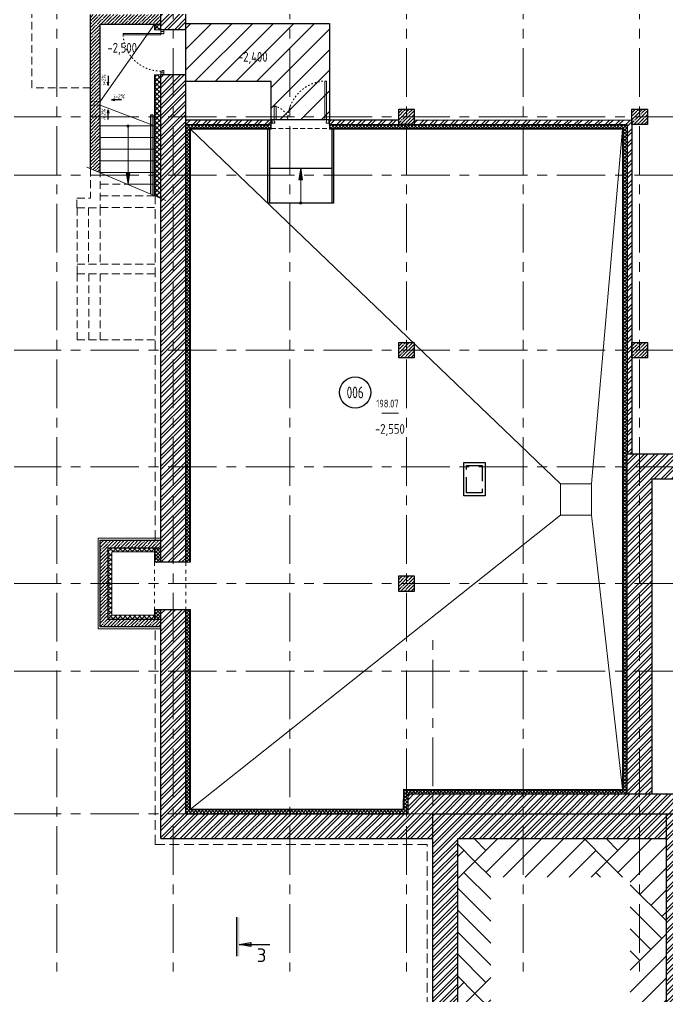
# Model space of a CAD drawing. Header units: millimetres. Extents: x -8417289 to 9420486, y 0 to 208205.
# Drawn here: x -351128 to -334456, y 77988 to 103101 of the extents above; entities that cross this region are included whole.
import ezdxf
from ezdxf import colors
from ezdxf.entities.mleader import LeaderData, LeaderLine
from ezdxf.enums import TextEntityAlignment as Align
from ezdxf.math import Vec2, Vec3

# ---------------------------------------------------------------- set-up
doc = ezdxf.new("R2010")
doc.units = ezdxf.units.MM
doc.header["$MEASUREMENT"] = 0
for name, pattern in [('ACAD_ISO03W100', [30, 12, -18]), ('ADSK_Штриховая_ш2 п1', [3, 2, -1]), ('CENTER', [2, 1.25, -0.25, 0.25, -0.25]), ('HIDDEN', [6, 4, -2]), ('TRATTEGGIATA', [0.75, 0.5, -0.25]), ('Штрих', [6.35, 3.175, -3.175])]:
    doc.linetypes.add(name, pattern=pattern)
doc.layers.get('0').update_dxf_attribs({"color": 250, "lineweight": 9})
for name, color, linetype, lineweight in [('1 этаж тонкие линии!', 250, 'Continuous', 0), ('АР_Двери', 175, 'Continuous', 18), ('АР_Колонны', 250, 'Continuous', 30), ('АР_Колонны Штрих', 250, 'Continuous', 5), ('АР_Лестницы', 250, 'Continuous', 15), ('АР_Лестницы ограждение', 94, 'Continuous', 25), ('АР_Маркер экспликации', 239, 'Continuous', 13), ('АР_МосжилНии_Стены', 127, 'Continuous', 30), ('АР_Навесной фасад', 147, 'Continuous', 5), ('АР_Номер помещения', 1, 'Continuous', 25), ('АР_Оси', 195, 'Continuous', 9), ('АР_Отметки', 250, 'Continuous', 15), ('АР_Перегородки кирпич', 244, 'Continuous', 30), ('АР_Перегородки_кирпич_Штрих', 244, 'Continuous', 5), ('АР_Помещения_площадь', 19, 'Continuous', 9), ('АР_Размеры', 175, 'Continuous', 9), ('АР_Разрезы', 175, 'Continuous', 9), ('АР_Сущ Несущая стена', 216, 'Continuous', 30), ('АР_тонкая линия', 250, 'Continuous', 0), ('АР_Утеплитель', 250, 'Continuous', 9), ('АР_Штриховка кирпич', 250, 'Continuous', 9), ('АР_Штриховка монолит', 250, 'Continuous', 9), ('Подвал', 250, 'Continuous', 30)]:
    doc.layers.add(name, color=color, linetype=linetype, lineweight=lineweight)
doc.layers.add('25. ЗАЛИВКА ЗОН', color=7, linetype='Continuous', lineweight=0, transparency=0.2)
for name, color, linetype in [('М_проемы ОВ нч', 210, 'Continuous'), ('М_шахты ОВ-АР', 10, 'Continuous'), ('Тонкая', 7, 'Continuous'), ('ТХ_ВК_трапы', 5, 'Continuous')]:
    doc.layers.add(name, color=color, linetype=linetype)
doc.styles.add('ISOCPEUR', font='isocpeur.TTF', dxfattribs={"width": 0.7})
doc.styles.add('METRO-STYLE', font='isocpeur.TTF', dxfattribs={"width": 0.9, "oblique": 15})
doc.styles.get("Standard").update_dxf_attribs({"font": 'isocpeur.TTF', "width": 0.7})
doc.styles.add('Архитект', font='isocpeur.TTF', dxfattribs={"width": 0.8, "oblique": 8})

# ---------------------------------------------------------------- blocks, each defined once
blk = doc.blocks.new('*U243')
for points in [[(-55, -80), (-55, 0), (-115, 0), (-115, -40), (-100, -40), (-100, -80), (-55, -80)], [(0, 0), (0, -80), (-55, -80), (-55, 0), (0, 0)], [(-1170, 0), (-1170, -80), (-1115, -80), (-1115, 0), (-1170, 0)], [(-1115, -80), (-1115, 0), (-1055, 0), (-1055, -40), (-1070, -40), (-1070, -80), (-1115, -80)]]:
    blk.add_lwpolyline(points)
blk.add_lwpolyline([(-100, -80), (-100, -1050), (-140, -1050), (-140, -80)], close=True)
at = {"linetype": 'ACAD_ISO03W100', "ltscale": 3}
blk.add_arc((-100, -80), 970, 180, 270, dxfattribs=at)
blk = doc.blocks.new('*U250')
h = blk.add_hatch(color=256)
h.dxf.hatch_style = 1
edge = h.paths.add_edge_path()
edge.add_arc((0, 0), 27.6, 359.64, 719.64)
h = blk.add_hatch(color=256)
h.dxf.hatch_style = 1
h.paths.add_polyline_path([(1199, -44), (1199, 44), (1499, 0)])
blk.add_line((1499, 0), (0, 0))
blk.add_lwpolyline([(1199, 44), (1199, -44), (1499, 0), (1199, 44)])
blk.add_circle((0, 0), 27.6)
blk = doc.blocks.new('*U261')
at = {"layer": 'АР_Номер помещения', "color": 7}
blk.add_circle((-21217, 600), 400, dxfattribs=at)
at = {"layer": 'АР_Помещения_площадь', "color": 7}
blk.add_line((-20106, 67), (-20529, 67), dxfattribs=at)
at = {"color": 7, "style": 'ISOCPEUR', "width": 0.7, "flags": 1}
blk.add_attdef('КАТЕГОРИЯ', (-499, -2092), '', height=250, dxfattribs=at)
at = {"layer": 'АР_Номер помещения', "color": 7, "style": 'ISOCPEUR', "width": 0.7}
blk.add_attdef('НОМЕР_ПОМЕЩЕНИЯ', text='', height=300, dxfattribs=at).set_placement((-21217, 600), align=Align.MIDDLE_CENTER)
at = {"layer": 'АР_Помещения_площадь', "color": 7, "lineweight": 30, "width": 0.7, "flags": 104}
blk.add_attdef('ИМЯ_ПОМЕЩЕНИЯ', text='', height=100, dxfattribs=at).set_placement((158, 1217), align=Align.MIDDLE_CENTER)
at = {"layer": 'АР_Помещения_площадь', "color": 7, "style": 'ISOCPEUR', "width": 0.7}
blk.add_attdef('ПЛОЩАДЬ_ПОМЕЩЕНИЯ', text='', height=200, dxfattribs=at).set_placement((-20101, 314), align=Align.MIDDLE_RIGHT)
blk = doc.blocks.new('Полуторная_на лестницу')
for points in [[(75, 80), (75, 1080), (125, 1080), (125, 80)], [(1375, 430), (1375, 80), (1425, 80), (1425, 430)]]:
    blk.add_lwpolyline(points, close=True)
for points in [[(0, 0), (0, 80), (20, 80), (20, 0), (0, 0)], [(20, 80), (20, 0), (90, 0), (90, 30), (75, 30), (75, 80), (20, 80)], [(1480, 80), (1480, 0), (1410, 0), (1410, 30), (1425, 30), (1425, 80), (1480, 80)], [(1500, 0), (1500, 80), (1480, 80), (1480, 0), (1500, 0)]]:
    blk.add_lwpolyline(points)
at = {"linetype": 'ACAD_ISO03W100', "ltscale": 3}
for centre, radius, start, end in [((75, 80), 1000, 0, 90), ((1465, 40), 392, 95.9075, 174.0925)]:
    blk.add_arc(centre, radius, start, end, dxfattribs=at)
blk = doc.blocks.new('A$C60573c2e')
at = {"layer": 'АР_Разрезы', "ltscale": 100}
h = blk.add_hatch(color=5, dxfattribs=at)
h.dxf.hatch_style = 1
h.paths.add_polyline_path([(7699, -50578), (7629, -50578), (7629, -51578), (7699, -51578)])
h.paths.add_polyline_path([(7999, -51228), (7699, -51278), (7999, -51278)])
h.paths.add_polyline_path([(7999, -51278), (7699, -51278), (7999, -51328)])
at = {"layer": 'АР_Разрезы', "color": 5, "lineweight": 25, "ltscale": 100}
for p, q in [((7629, -50578), (7629, -51578)), ((7699, -51278), (7999, -51228)), ((7999, -51228), (7999, -51328)), ((7999, -51328), (7699, -51278))]:
    blk.add_line(p, q, dxfattribs=at)
at = {"layer": 'АР_Разрезы', "color": 5, "lineweight": 25, "ltscale": 100, "elevation": 0}
blk.add_lwpolyline([(7699, -51278), (8483, -51278)], dxfattribs=at)
at = {"layer": 'АР_Разрезы', "color": 5, "lineweight": 25, "ltscale": 100, "insert": (8149, -51378), "char_height": 350, "width": 583.33, "attachment_point": 1, "style": 'METRO-STYLE'}
blk.add_mtext('{\\Q0;\\W1;3}', dxfattribs=at)
blk = doc.blocks.new('_DotSmall')
at = {"color": 0, "linetype": 'ByBlock', "const_width": 0.5}
blk.add_lwpolyline([(-0.0625, 0, 1), (0.0625, 0, 1)], format="xyb", close=True, dxfattribs=at)
blk = doc.blocks.new('*U1211')
h = blk.add_hatch(color=256)
h.dxf.hatch_style = 1
edge = h.paths.add_edge_path()
edge.add_arc((0, 0), 27.6, 359.64, 719.64)
h = blk.add_hatch(color=256)
h.dxf.hatch_style = 1
h.paths.add_polyline_path([(599, -44), (599, 44), (899, 0)])
blk.add_line((899, 0), (0, 0))
blk.add_lwpolyline([(599, 44), (599, -44), (899, 0), (599, 44)])
blk.add_circle((0, 0), 27.6)
blk = doc.blocks.new('A$C60eaf59b')
at = {"layer": 'ТХ_ВК_трапы', "ltscale": 100}
for p, q in [((7, -37), (-7, 37)), ((-7, 37), (7, -37)), ((11, 182), (7, -37)), ((7, -37), (24, 38))]:
    blk.add_line(p, q, dxfattribs=at)
blk = doc.blocks.new('ВВПС700_400')
at = {"linetype": 'ByBlock'}
for p, q in [((-3.5, 2), (3.5, 2)), ((-3.5, -2), (-3.5, 2)), ((3.5, 2), (3.5, -2)), ((3.5, -2), (-3.5, -2))]:
    blk.add_line(p, q, dxfattribs=at)

msp = doc.modelspace()

# ---------------------------------------------------------------- hatches: boundary and pattern name
at = {"layer": '1 этаж тонкие линии!', "ltscale": 100, "transparency": 33554559}
h = msp.add_hatch(dxfattribs=at)
h.set_pattern_fill('ANSI37', scale=500, angle=-90, style=0)
h.set_pattern_definition([(315, (-475503.42, -207920.725), (44.194174, 44.194174), []), (45, (-475503.42, -207920.725), (-44.194174, 44.194174), [])])
h.paths.add_polyline_path([(-347492.2, 89148.6), (-347642.7, 89146.3), (-347642.7, 89515.9), (-347492.2, 89515.9)])
h = msp.add_hatch(dxfattribs=at)
h.set_pattern_fill('ANSI37', scale=500, angle=-90, style=0)
h.set_pattern_definition([(315, (-475503.42, -209498.006), (44.194174, 44.194174), []), (45, (-475503.42, -209498.006), (-44.194174, 44.194174), [])])
h.paths.add_polyline_path([(-347492.2, 87685.7), (-347642.7, 87685.7), (-347642.7, 87938.6), (-347492.2, 87938.6)])
h = msp.add_hatch(dxfattribs=at)
h.set_pattern_fill('AR-PARQ1', color=256, scale=200, angle=45, style=0)
h.paths.add_polyline_path([(-339005.1, 81057.8), (-335415.1, 81057.8), (-335415.1, 63056), (-339005.1, 63056)], flags=16)
h.paths.add_polyline_path([(-339852.1, 82045.5), (-334484.7, 82050.5), (-334484.7, 62098), (-339852.7, 62093)])
at = {"layer": 'АР_Колонны Штрих', "ltscale": 100}
h = msp.add_hatch(dxfattribs=at)
h.set_pattern_fill('ANSI35', color=256, scale=500)
h.set_pattern_definition([(45, (-1298424.17, 140672.16), (-88.388348, 88.388348), []), (45, (-1298335.78, 140672.16), (-88.388348, 88.388348), [156.25, -31.25, 0, -31.25])])
h.paths.add_polyline_path([(-340972.1, 100800.7), (-341372.1, 100800.7), (-341372.1, 100400.7), (-340972.1, 100400.7)])
h = msp.add_hatch(dxfattribs=at)
h.set_pattern_fill('ANSI35', color=256, scale=500)
h.set_pattern_definition([(45, (-1292424.17, 140672.16), (-88.388348, 88.388348), []), (45, (-1292335.78, 140672.16), (-88.388348, 88.388348), [156.25, -31.25, 0, -31.25])])
h.paths.add_polyline_path([(-334972.1, 100800.7), (-335372.1, 100800.7), (-335372.1, 100400.7), (-334972.1, 100400.7)])
h = msp.add_hatch(dxfattribs=at)
h.set_pattern_fill('ANSI35', color=256, scale=500)
h.set_pattern_definition([(45, (-1298424.17, 134672.16), (-88.388348, 88.388348), []), (45, (-1298335.78, 134672.16), (-88.388348, 88.388348), [156.25, -31.25, 0, -31.25])])
h.paths.add_polyline_path([(-340972.1, 94800.7), (-341372.1, 94800.7), (-341372.1, 94400.7), (-340972.1, 94400.7)])
h = msp.add_hatch(dxfattribs=at)
h.set_pattern_fill('ANSI35', color=256, scale=500)
h.set_pattern_definition([(45, (-1292424.17, 134672.16), (-88.388348, 88.388348), []), (45, (-1292335.78, 134672.16), (-88.388348, 88.388348), [156.25, -31.25, 0, -31.25])])
h.paths.add_polyline_path([(-334972.1, 94800.7), (-335372.1, 94800.7), (-335372.1, 94400.7), (-334972.1, 94400.7)])
h = msp.add_hatch(dxfattribs=at)
h.set_pattern_fill('ANSI35', color=256, scale=500)
h.set_pattern_definition([(45, (-1298424.17, 128672.16), (-88.388348, 88.388348), []), (45, (-1298335.78, 128672.16), (-88.388348, 88.388348), [156.25, -31.25, 0, -31.25])])
h.paths.add_polyline_path([(-340972.1, 88800.7), (-341372.1, 88800.7), (-341372.1, 88400.7), (-340972.1, 88400.7)])
at = {"layer": 'АР_Перегородки_кирпич_Штрих', "ltscale": 100}
h = msp.add_hatch(dxfattribs=at)
h.set_pattern_fill('ANSI32', color=256, scale=500)
h.set_pattern_definition([(45, (-5, 0), (-132.58252, 132.58252), []), (45, (83.39, 0), (-132.58252, 132.58252), [])])
h.paths.add_polyline_path([(-344651.3, 100520.7), (-346857.2, 100520.7), (-346857.2, 100400.7), (-344651.3, 100400.7)])
h.paths.add_polyline_path([(-341377.1, 100520.7), (-343151.3, 100520.7), (-343151.3, 100440.7), (-343151.3, 100400.7), (-341377.1, 100400.7)])
h = msp.add_hatch(dxfattribs=at)
h.set_pattern_fill('ANSI32', color=256, scale=500)
h.paths.add_polyline_path([(-335372.2, 100516.9), (-338172.1, 100518.7), (-338172.1, 100400.7), (-335492.2, 100400.7), (-335492.2, 99100.7), (-335372.2, 99100.7)])
h.paths.add_polyline_path([(-338172.1, 100518.7), (-340972.1, 100520.5), (-340972.1, 100400.7), (-338172.1, 100400.7)])
h.paths.add_polyline_path([(-335372.2, 99100.7), (-335492.2, 99100.7), (-335492.2, 94600.7), (-335372.2, 94600.7)])
h.paths.add_polyline_path([(-335372.2, 94600.7), (-335492.2, 94600.7), (-335492.2, 91935.7), (-335372.2, 91935.7)])
at = {"layer": 'АР_тонкая линия', "ltscale": 500, "true_color": 0xed1f24}
h = msp.add_hatch(dxfattribs=at)
h.set_pattern_fill('ANSI31', color=240, scale=3000, angle=180, style=0)
h.paths.add_polyline_path([(-346852.2, 103001.5), (-346852.2, 101504), (-344653.3, 101504), (-344653.3, 100520.7), (-343151.3, 100520.7), (-343151.3, 103001.5)])
at = {"layer": 'АР_тонкая линия', "ltscale": 500, "true_color": 0x000000}
h = msp.add_hatch(dxfattribs=at)
h.set_pattern_fill('ANSI37', color=18, scale=500, style=0)
h.set_pattern_definition([(45, (-39492.73, 84841.875), (-44.194174, 44.194174), []), (135, (-39492.73, 84841.875), (-44.194174, -44.194174), [])])
h.paths.add_polyline_path([(-343155.1, 100300.7), (-343155.1, 100287.5), (-344646.3, 100287.5), (-344646.3, 100300.7), (-346752.2, 100300.7), (-346752.2, 82785.7), (-341231.8, 82785.7), (-341231.8, 83292.4), (-335592.2, 83292.4), (-335592.2, 100300.7)], flags=17)
h.paths.add_polyline_path([(-346752.2, 89147.9), (-346752.2, 87938.6), (-346852.2, 87938.6), (-346852.2, 82685.7), (-341131.8, 82685.7), (-341131.8, 83192.4), (-335492.2, 83192.4), (-335492.2, 100400.7), (-343151.7, 100400.7), (-343151.7, 100287.5), (-344654.9, 100287.5), (-344654.9, 100400.7), (-346852.2, 100400.7), (-346852.2, 89147.9)])
at = {"layer": 'АР_Утеплитель', "ltscale": 100}
h = msp.add_hatch(dxfattribs=at)
h.set_pattern_fill('ANSI37', color=256, scale=700)
h.set_pattern_definition([(45, (-1323682.18, 150186.5), (-61.871843, 61.871843), []), (135, (-1323682.18, 150186.5), (-61.871843, -61.871843), [])])
h.paths.add_polyline_path([(-347642.2, 102840.4), (-347492.2, 102840.4), (-347492.2, 102980.3), (-347642.2, 102980.3)])
h.paths.add_polyline_path([(-347642.2, 98566.4), (-347492.2, 98503.4), (-347492.2, 101675.4), (-347642.2, 101675.4)])
h = msp.add_hatch(dxfattribs=at)
h.set_pattern_fill('ANSI37', color=256, scale=700, angle=180.03722)
h.set_pattern_definition([(225.037216, (-261809.355, 403913.6), (61.91202, -61.831642), []), (315.037216, (-261809.355, 403913.6), (61.831642, 61.91202), [])])
h.paths.add_polyline_path([(-348853.8, 89415.3), (-347656.1, 89415.7), (-347656.1, 89516), (-348854.5, 89515.6)])
h = msp.add_hatch(dxfattribs=at)
h.set_pattern_fill('ANSI37', color=256, scale=700, angle=180.03722)
h.set_pattern_definition([(225.037216, (-262306.35, 402283.35), (61.91202, -61.831642), []), (315.037216, (-262306.35, 402283.35), (61.831642, 61.91202), [])])
h.paths.add_polyline_path([(-348852.3, 87785.4), (-348752.8, 87785.5), (-348754.2, 89419.9), (-348854.5, 89419.9)])
h = msp.add_hatch(dxfattribs=at)
h.set_pattern_fill('ANSI37', color=256, scale=700, angle=180.03722)
h.set_pattern_definition([(225.037216, (-261808.13, 402183.69), (61.91202, -61.831642), []), (315.037216, (-261808.13, 402183.69), (61.831642, 61.91202), [])])
h.paths.add_polyline_path([(-348852.2, 87685.4), (-347656.1, 87685.8), (-347656.1, 87785.7), (-348853, 87785.3)])
at = {"layer": 'АР_Штриховка кирпич', "ltscale": 100}
h = msp.add_hatch(dxfattribs=at)
h.set_pattern_fill('ANSI32', color=256, scale=500)
h.paths.add_polyline_path([(-347492.2, 102840.4), (-346852.1, 102840.4), (-346852.1, 106850.7), (-347492.2, 106340.7)])
h.paths.add_polyline_path([(-347492.1, 89148.6), (-346852.1, 89148.6), (-346852.1, 101675.4), (-347492.2, 101675.4)])
h.paths.add_polyline_path([(-346852.1, 87938.6), (-347492.1, 87938.6), (-347492.1, 83698.5), (-346852.1, 83698.5)])
h = msp.add_hatch(dxfattribs=at)
h.set_pattern_fill('ANSI32', color=256, scale=500)
h.set_pattern_definition([(45, (-1298418.67, 164822.8), (-132.58252, 132.58252), []), (45, (-1298330.29, 164822.8), (-132.58252, 132.58252), [])])
h.paths.add_polyline_path([(-335492.2, 83192.4), (-334852.2, 83192.4), (-334852.2, 91294.9), (-333250.9, 91296.1), (-333250.9, 91935.3), (-335492.2, 91935.7)])
h = msp.add_hatch(dxfattribs=at)
h.set_pattern_fill('ANSI32', color=256, scale=500)
h.paths.add_polyline_path([(-346852.1, 83700.7), (-347492, 83700.7), (-347492, 82045.7), (-340491.8, 82045.7), (-340491.8, 82685.7), (-329971.8, 82685.7), (-329971.8, 83192.4), (-341131.8, 83192.4), (-341131.8, 82685.7), (-346852, 82685.7)])
h = msp.add_hatch(dxfattribs=at)
h.set_pattern_fill('ANSI32', color=256, scale=500)
h.paths.add_polyline_path([(-339853.3, 82050.5), (-330106.8, 82051.5), (-330106.8, 80969.2), (-329468.3, 80969), (-329468.3, 82685.7), (-329576.8, 82685.7), (-329971.8, 82685.8), (-340493.3, 82685.7), (-340493.3, 64815.7), (-346842, 64815.7), (-346842, 55105.7), (-333741.7, 55105.7), (-333741.7, 61455.7), (-332347.9, 61455.7), (-332347.9, 62094), (-334239.8, 62094), (-334239.8, 55506.5), (-346441.8, 55506.5), (-346441.1, 64415), (-340492.6, 64415), (-340517.6, 61455.7), (-334214, 61455.7), (-334225.3, 62094.7), (-339853.3, 62094.7), (-339853.4, 64904.6)])
h = msp.add_hatch(dxfattribs=at)
h.set_pattern_fill('ANSI32', color=256, scale=500)
h.paths.add_polyline_path([(-333716.9, 82685.7), (-334136.7, 82685.7), (-334136.7, 62094), (-333716.8, 62094)])
h.paths.add_polyline_path([(-334136.7, 82685.7), (-334484.7, 82685.7), (-334484.7, 62094), (-334136.7, 62094)])
at = {"layer": 'АР_Штриховка монолит', "ltscale": 100}
h = msp.add_hatch(dxfattribs=at)
h.set_pattern_fill('ANSI35', color=256, scale=500)
h.paths.add_polyline_path([(-349302.2, 99263.7), (-349052.2, 99158.7), (-349052.2, 102980.3), (-347492.2, 102980.3), (-347492.2, 103230.3), (-349302.2, 103230.3)])
h = msp.add_hatch(dxfattribs=at)
h.set_pattern_fill('ANSI35', color=256, scale=500)
h.paths.add_polyline_path([(-347492.2, 89715.7), (-349052.2, 89715.8), (-349052.4, 87485.8), (-347492.2, 87485.7), (-347492.2, 87685.7), (-348852.4, 87685.8), (-348852.2, 89515.8), (-347492.2, 89515.8)])

# ---------------------------------------------------------------- linework, layer by layer
at = {"linetype": 'TRATTEGGIATA', "ltscale": 500}
for p, q in [((-347641.7, 89726.6), (-347641.7, 98565.7)), ((-347641.7, 81895.7), (-347642.2, 87489.2)), ((-347642.2, 81895.7), (-340642, 81894.9)), ((-340642, 64965.7), (-340642, 81894.9))]:
    msp.add_line(p, q, dxfattribs=at)
at = {"layer": '1 этаж тонкие линии!', "color": 7, "ltscale": 100, "transparency": 33554559, "elevation": -1.1}
for points in [[(-343151.3, 100300.7), (-335592.2, 100300.7), (-335592.2, 83292.4), (-341231.8, 83292.4), (-341231.8, 82785.7), (-346752.2, 82785.7)], [(-346752.2, 89148.6), (-346752.2, 100300.7), (-344651.3, 100300.7)]]:
    msp.add_lwpolyline(points, dxfattribs=at)
at = {"layer": '25. ЗАЛИВКА ЗОН', "lineweight": 13, "ltscale": 500}
for points in [[(-347492.2, 89515.9), (-347656.1, 89515.9), (-347656.1, 89148.6), (-347492.2, 89148.6)], [(-347492.2, 89515.9), (-347656.1, 89515.9), (-347656.1, 89148.6), (-347492.2, 89148.6)], [(-347492.2, 89515.9), (-347642.7, 89515.9), (-347642.7, 89148.6), (-347492.2, 89148.6)], [(-347492.2, 89515.9), (-347642.7, 89515.9), (-347642.7, 89148.6), (-347492.2, 89148.6)], [(-347492.2, 87938.6), (-347656.1, 87938.6), (-347656.1, 87685.7), (-347492.2, 87685.7)], [(-347492.2, 87938.6), (-347642.7, 87938.6), (-347642.7, 87685.7), (-347492.2, 87685.7)]]:
    msp.add_lwpolyline(points, close=True, dxfattribs=at)
at = {"layer": 'АР_Колонны', "ltscale": 100}
for points in [[(-341372.1, 100800.7), (-340972.1, 100800.7), (-340972.1, 100400.7), (-341372.1, 100400.7)], [(-335372.1, 100800.7), (-334972.1, 100800.7), (-334972.1, 100400.7), (-335372.1, 100400.7)], [(-341372.1, 94800.7), (-340972.1, 94800.7), (-340972.1, 94400.7), (-341372.1, 94400.7)], [(-335372.1, 94800.7), (-334972.1, 94800.7), (-334972.1, 94400.7), (-335372.1, 94400.7)], [(-341372.1, 88800.7), (-340972.1, 88800.7), (-340972.1, 88400.7), (-341372.1, 88400.7)]]:
    msp.add_lwpolyline(points, close=True, dxfattribs=at)
at = {"layer": 'АР_Лестницы', "color": 18, "ltscale": 100, "true_color": 0x000000}
for p, q in [((-349051.1, 100364.6), (-347651.1, 100364.6)), ((-347651.1, 100064.6), (-349051.1, 100064.6)), ((-349051.1, 99765.7), (-347651.1, 99765.7)), ((-347651.1, 99465.7), (-349051.1, 99465.7)), ((-349400.4, 99304.9), (-347363.4, 98449.3)), ((-349051.1, 99165.7), (-347651.1, 99165.7)), ((-347651.1, 98865.7), (-348336.8, 98865.7))]:
    msp.add_line(p, q, dxfattribs=at)
at = {"layer": 'АР_Лестницы ограждение', "color": 18, "lineweight": 25, "true_color": 0x000000}
msp.add_lwpolyline([(-347750, 98611.7), (-347750, 100652.5), (-347701.1, 100652.5), (-347701.1, 98591.2)], dxfattribs=at)
at = {"layer": 'АР_МосжилНии_Стены', "ltscale": 100}
for p, q in [((-346852.2, 102840.4), (-346852.2, 106850.7)), ((-347492.2, 102840.4), (-347492.2, 106340.7)), ((-349302.2, 99263.7), (-349302.2, 103230.3, 0.4)), ((-349052.2, 99158.7), (-349052.2, 102980.3, 0)), ((-349052.2, 102980.3, 0), (-347492.2, 102980.3, -0.3)), ((-346852.2, 102840.4), (-347492.2, 102840.4)), ((-347492.2, 89276.7), (-347492.2, 101675.4)), ((-346852.2, 101675.4), (-347492.2, 101675.4)), ((-346852.2, 89276.7), (-346852.2, 101675.4)), ((-335492.2, 91935.7), (-333250.9, 91935.7)), ((-335492.2, 83192.4), (-335492.2, 91935.7)), ((-334852.2, 91295.7), (-333250.9, 91295.7)), ((-334852.2, 83192.4), (-334852.2, 91295.7)), ((-347492.2, 89148.6), (-347492.2, 89765.7)), ((-346852.2, 89148.6), (-346852.2, 89700.7)), ((-347492.2, 83584.1), (-347492.2, 87938.6)), ((-346852.2, 83649.1), (-346852.2, 87938.6)), ((-347492.2, 82045.7), (-347492.2, 83765.7)), ((-346852.2, 82685.7), (-346852.2, 83700.7)), ((-346852.2, 82685.7), (-341131.8, 82685.7)), ((-340491.8, 64415), (-340491.8, 82685.7)), ((-340491.8, 82685.7), (-329468.3, 82685.7)), ((-347492.2, 82045.7), (-340492, 82045.7)), ((-339853.3, 62095.5), (-339853.3, 82050.5)), ((-339853.3, 82050.5), (-334484.7, 82050.5))]:
    msp.add_line(p, q, dxfattribs=at)
for points in [[(-346852, 82685.7), (-341131.8, 82685.7), (-341131.8, 83192.4), (-329971.8, 83192.4)], [(-334484.7, 62094), (-334484.7, 82685.7)]]:
    msp.add_lwpolyline(points, dxfattribs=at)
at = {"layer": 'АР_Навесной фасад', "ltscale": 100}
for p, q in [((-347652.2, 102840.4), (-347652.2, 102980.3)), ((-347642.2, 102840.4), (-347642.2, 102980.3, 0)), ((-347652.2, 102840.4), (-347492.2, 102840.4)), ((-347652.2, 101675.4), (-347492.2, 101675.4)), ((-347652.2, 98570.6), (-347652.2, 101675.4)), ((-347642.2, 98566.4, -0.3), (-347642.2, 101675.4))]:
    msp.add_line(p, q, dxfattribs=at)
msp.add_lwpolyline([(-347656.1, 87786), (-348752.6, 87785.5), (-348754.1, 89415.6), (-347657.3, 89416)], dxfattribs=at)
at = {"layer": 'АР_Оси', "linetype": 'CENTER', "ltscale": 1000}
for p, q in [((-350172.1, 134363.2), (-350172.1, 78630.8)), ((-347172.1, 134363.2), (-347172.1, 78630.8)), ((-344172.1, 134363.2), (-344172.1, 78630.8)), ((-341172.1, 134363.2), (-341172.1, 78630.8)), ((-338172.1, 134363.2), (-338172.1, 78630.8)), ((-335172.1, 134363.2), (-335172.1, 78630.8)), ((-359305.8, 100600.7), (-276127.4, 100600.7)), ((-359305.8, 99100.7), (-276127.4, 99100.7)), ((-359305.8, 94600.7), (-276127.4, 94600.7)), ((-359305.8, 91600.7), (-276127.4, 91600.7)), ((-359305.8, 88600.7), (-276127.4, 88600.7)), ((-340492, 53394.4), (-340492, 87278.3)), ((-359305.8, 86350.7), (-276127.4, 86350.7)), ((-359305.8, 82685.7), (-275708.6, 82685.7))]:
    msp.add_line(p, q, dxfattribs=at)
at = {"layer": 'АР_Перегородки кирпич', "linetype": 'Continuous', "ltscale": 100}
for p, q in [((-346852.2, 100520.7, -1.4), (-344651.3, 100520.7, -1.1)), ((-344651.3, 100400.7, -1.1), (-344651.3, 100520.7, -1.1)), ((-343151.3, 100520.7, -1.1), (-341372.1, 100520.7, 1.9)), ((-343151.3, 100400.7, -1.1), (-343151.3, 100520.7, -1.1)), ((-340972.1, 100520.5, 1.8), (-335372.2, 100516.9)), ((-335372.2, 100516.9), (-335372.2, 91935.7)), ((-346852.2, 100400.7, -1.4), (-344651.3, 100400.7, -1.1)), ((-343151.3, 100400.7, -1.1), (-335492.2, 100400.7, -1.4)), ((-335492.2, 100396.9), (-335492.2, 91935.7))]:
    msp.add_line(p, q, dxfattribs=at)
at = {"layer": 'АР_Сущ Несущая стена', "linetype": 'Штрих', "lineweight": 9, "ltscale": 30}
for p, q in [((-347656.1, 89148.6), (-347656.1, 87938.6)), ((-346852.2, 89148.6), (-346852.2, 87938.6))]:
    msp.add_line(p, q, dxfattribs=at)
at = {"layer": 'АР_Сущ Несущая стена', "ltscale": 100}
for points in [[(-347492.2, 87485.7), (-349052.4, 87485.8), (-349052.2, 89715.8), (-347492.2, 89715.7)], [(-348852.2, 89515.8), (-348852.3, 87685.8), (-347492.2, 87685.7)], [(-347492.2, 89515.8), (-348852.2, 89515.8)], [(-346852.2, 89148.6), (-347492.2, 89148.6)], [(-347492.2, 87938.6), (-346852.2, 87938.6)]]:
    msp.add_lwpolyline(points, dxfattribs=at)
at = {"layer": 'АР_тонкая линия', "linetype": 'ADSK_Штриховая_ш2 п1', "ltscale": 100}
for p, q in [((-349299.9, 99270.2), (-349299.9, 98520.4)), ((-349036.8, 98865.7), (-348336.8, 98865.7)), ((-349651.1, 98513.4), (-349301.1, 98513.4)), ((-349651.1, 98263.6), (-349651.1, 98513.4)), ((-349049.9, 98572.7), (-347649.9, 98572.7)), ((-349651.1, 98263.6), (-349051.1, 98263.6)), ((-349649.2, 98265.7), (-349649.2, 96815.6)), ((-349349.2, 98265.7), (-349349.2, 96815.6)), ((-349051.1, 98263.6), (-349051.1, 96813.5)), ((-349049.2, 98265.7), (-347651.1, 98265.7)), ((-349649.2, 96565.7), (-349649.2, 96815.6)), ((-349649.2, 96815.6), (-347641.7, 96815.6))]:
    msp.add_line(p, q, dxfattribs=at)
at = {"layer": 'АР_тонкая линия', "color": 18, "ltscale": 500, "true_color": 0x000000}
for p, q in [((-346852.2, 89148.6), (-346732.2, 89148.6, -1.4)), ((-346852.2, 87938.6), (-346732.2, 87938.6)), ((-346752.2, 87938.6), (-346752.2, 82785.7, -1.1)), ((-346732.2, 87938.6), (-346732.2, 82805.7, -1.1))]:
    msp.add_line(p, q, dxfattribs=at)
at = {"layer": 'АР_тонкая линия', "linetype": 'ADSK_Штриховая_ш2 п1', "ltscale": 100}
for points in [[(-350814, 101345.4), (-350814, 104676.2), (-350212.9, 104676.2), (-350212.9, 106175.6)], [(-349302.2, 101345.4), (-350814, 101345.4), (-350814, 101345.4)], [(-347651.1, 96565.7), (-349649.2, 96565.7), (-349649.2, 94863.9), (-347651.1, 94863.9)], [(-349348.6, 96565.7), (-349348.6, 94863.9)], [(-349052.3, 96565.7), (-349052.3, 94863.9)]]:
    msp.add_lwpolyline(points, dxfattribs=at)
at = {"layer": 'АР_тонкая линия', "color": 18, "ltscale": 500, "true_color": 0x000000}
for points, elevation in [([(-346852.2, 101504), (-346852.2, 103001.5), (-343151.3, 103001.5), (-343151.3, 100520.7), (-344653.3, 100520.7), (-344653.3, 101504), (-346852.2, 101504)], -1.1), ([(-344653.9, 100400.7), (-344655.8, 100280.7), (-346732.2, 100280.7), (-346732.2, 89148.6)], -1.4), ([(-346732.2, 82805.7), (-341255.9, 82805.7), (-341247.7, 83317.5), (-335610.9, 83307.3), (-335612.2, 100280.7), (-343151.7, 100280.7), (-343151.7, 100400.7)], -1.4)]:
    msp.add_lwpolyline(points, dxfattribs=dict(at, elevation=elevation))
at = {"layer": 'АР_Утеплитель', "ltscale": 0.25}
msp.add_lwpolyline([(-347492.2, 87435.7), (-349102.4, 87435.8), (-349102.2, 89765.8), (-347492.2, 89765.7)], dxfattribs=at)
at = {"layer": 'М_проемы ОВ нч', "color": 1, "linetype": 'ByBlock'}
msp.add_lwpolyline([(-339149.5, 90860.7), (-339699.5, 90860.7), (-339699.5, 91710.7), (-339149.5, 91710.7)], close=True, dxfattribs=at)
at = {"layer": 'Подвал', "lineweight": 13, "ltscale": 500}
for p, q in [((-346732.2, 100280.7, -1.1), (-337209.2, 91163.1, -0.1)), ((-336407.6, 91163.1, -0.1), (-335612.2, 100280.7, -1.1)), ((-346732.2, 82805.7, -1.1), (-337209.2, 90361.4, -0.1)), ((-336407.6, 90361.4, -0.1), (-335612.2, 83312.4, -1.1))]:
    msp.add_line(p, q, dxfattribs=at)
at = {"layer": 'Подвал', "linetype": 'TRATTEGGIATA', "lineweight": 13, "ltscale": 250}
msp.add_line((-344655.8, 100300.7, -1.4), (-343151.7, 100300.7, -1.4), dxfattribs=at)
at = {"layer": 'Подвал', "lineweight": 13, "ltscale": 500}
msp.add_lwpolyline([(-337209.2, 90361.4), (-336407.6, 90361.4), (-336407.6, 91163.1), (-337209.2, 91163.1)], close=True, dxfattribs=at)
at = {"layer": 'Тонкая', "ltscale": 100}
for p, q in [((-344740.8, 98383.5, -1.1), (-344740.8, 100280.7, -1.1)), ((-344690.8, 98383.5, -1.1), (-344690.8, 100280.7, -1.1)), ((-343096.2, 100281.6, -1.1), (-343096.2, 98383.5, -1.1)), ((-343046.2, 100281.6, -1.1), (-343046.2, 98383.5, -1.1)), ((-344690.1, 99282.5, -1.1), (-343095.4, 99282.5, -1.1)), ((-343046.2, 98383.5, -1.1), (-344740.8, 98383.5, -1.1))]:
    msp.add_line(p, q, dxfattribs=at)
msp.add_lwpolyline([(-346852.2, 103001.5), (-343151.3, 103001.5)], dxfattribs=at)
at = {"layer": 'Тонкая', "ltscale": 100, "elevation": -1.1}
msp.add_lwpolyline([(-343151.3, 103001.5), (-343151.3, 100520.7), (-343151.3, 100520.7), (-343151.3, 100520.7), (-344653.3, 100520.8), (-344653.3, 101504), (-346852.2, 101504), (-346852.2, 102886)], dxfattribs=at)

# ---------------------------------------------------------------- block references
at = {"layer": 'АР_Двери', "xscale": -1, "rotation": 270}
msp.add_blockref('*U243', (-347412.2, 102845.4), dxfattribs=at)
at = {"layer": 'АР_Двери', "xscale": -1}
msp.add_blockref('Полуторная_на лестницу', (-343151.3, 100440.7, -1.1), dxfattribs=at)
at = {"layer": 'АР_Лестницы', "ltscale": 100}
for name, p, rotation in [('*U250', (-348336.8, 100364.6), 270), ('*U1211', (-343893.5, 98383.5, -1.1), 89.99999999999997)]:
    msp.add_blockref(name, p, dxfattribs=dict(at, rotation=rotation))
at = {"layer": 'АР_Маркер экспликации', "color": 7}
ref = msp.add_blockref('*U261', (-321274.7, 92914.5, 2), dxfattribs=at)
ref.add_attrib('НОМЕР_ПОМЕЩЕНИЯ', '006', dxfattribs={"layer": 'АР_Номер помещения', "color": 7, "height": 300, "style": 'ISOCPEUR', "width": 0.7}).set_placement((-342491.5, 93514.5, 2), align=Align.MIDDLE_CENTER)
ref.add_attrib('ПЛОЩАДЬ_ПОМЕЩЕНИЯ', '198.07', dxfattribs={"layer": 'АР_Помещения_площадь', "color": 7, "height": 200, "style": 'ISOCPEUR', "width": 0.7}).set_placement((-341376, 93228.1, 2), align=Align.MIDDLE_RIGHT)
at = {"layer": 'АР_Размеры', "lineweight": 13, "ltscale": 500, "xscale": 1.152508263170328, "yscale": 1.152508263170328, "zscale": 1.152508263170328}
msp.add_blockref('A$C60eaf59b', (-348857, 101447.5, -0.4), dxfattribs=at)
at = {"layer": 'М_шахты ОВ-АР', "linetype": 'HIDDEN', "xscale": 100, "yscale": 100, "zscale": 100, "rotation": 269.9999999999988}
msp.add_blockref('ВВПС700_400', (-339424.5, 91285.7), dxfattribs=at)
at = {"layer": 'Тонкая', "color": 31, "ltscale": 100, "true_color": 0xfecc66}
msp.add_blockref('A$C60573c2e', (-353172.1, 130600.7), dxfattribs=at)
msp.add_blockref('A$C60573c2e', (-353172.1, 130600.7), dxfattribs=at)

# ---------------------------------------------------------------- leaders
at = {"layer": 'АР_Отметки'}
ml = msp.add_multileader_mtext('Standard', dxfattribs=at)
ml.set_content('{\\W0.8;-2,250}', color=256, style='ISOCPEUR')
ml.set_leader_properties(color=256, linetype='Continuous', lineweight=-1)
ml.set_arrow_properties(name='DOTSMALL')
ml.build(insert=Vec2(0, 0))
ml.multileader.update_dxf_attribs({"has_text_frame": 1, "text_left_attachment_type": 4, "text_right_attachment_type": 4, "dogleg_length": 100, "arrow_head_size": 180})
ctx = ml.context
ctx.base_point, ctx.char_height, ctx.arrow_head_size, ctx.landing_gap_size, ctx.plane_origin = Vec3(-336127.5, 116985.9, 0), 250, 180, 50, Vec3(-337174, 115928.8, 0)
ctx.left_attachment, ctx.right_attachment = 4, 4
notes = []
notes.append((ctx, [(0, (0, 0, 0), (0, 0), (1, 0), 1, [])]))
ctx.mtext.insert, ctx.mtext.width, ctx.mtext.defined_height, ctx.mtext.line_spacing_style, ctx.mtext.flow_direction = Vec3(-336077.5, 117319.2, 0), 769.989, 343.9, 2, 5
ml = msp.add_multileader_mtext('Standard', dxfattribs=at)
ml.set_content('{\\W0.8;-2,500}', color=256, style='ISOCPEUR')
ml.set_leader_properties(color=256, linetype='Continuous', lineweight=-1)
ml.set_arrow_properties(name='DOTSMALL')
ml.build(insert=Vec2(0, 0))
ml.multileader.update_dxf_attribs({"has_text_frame": 1, "text_left_attachment_type": 4, "text_right_attachment_type": 4, "dogleg_length": 100, "arrow_head_size": 180})
ctx = ml.context
ctx.base_point, ctx.char_height, ctx.arrow_head_size, ctx.landing_gap_size, ctx.plane_origin = Vec3(-348917.1, 102167.8), 250, 180, 50, Vec3(-348638.6, 101601.3)
ctx.left_attachment, ctx.right_attachment = 4, 4
notes.append((ctx, [(0, (0, 0, 0), (0, 0), (1, 0), 1, [])]))
ctx.mtext.insert, ctx.mtext.width, ctx.mtext.line_spacing_style, ctx.mtext.flow_direction = Vec3(-348867.1, 102501.1), 749.69, 2, 5
ml = msp.add_multileader_mtext('Standard', dxfattribs=at)
ml.set_content('{\\W0.8;-2,400}', color=256, style='ISOCPEUR')
ml.set_leader_properties(color=256, linetype='Continuous', lineweight=-1)
ml.set_arrow_properties(name='DOTSMALL')
ml.build(insert=Vec2(0, 0))
ml.multileader.update_dxf_attribs({"has_text_frame": 1, "text_left_attachment_type": 4, "text_right_attachment_type": 4, "dogleg_length": 100, "arrow_head_size": 180})
ctx = ml.context
ctx.base_point, ctx.char_height, ctx.arrow_head_size, ctx.landing_gap_size, ctx.plane_origin = Vec3(-345559.6, 101933.6), 250, 180, 50, Vec3(-345641, 100655.5)
ctx.left_attachment, ctx.right_attachment = 4, 4
notes.append((ctx, [(0, (0, 0, 0), (0, 0), (1, 0), 1, [])]))
ctx.mtext.insert, ctx.mtext.width, ctx.mtext.defined_height, ctx.mtext.line_spacing_style, ctx.mtext.flow_direction = Vec3(-345509.6, 102266.9), 769.989, 343.9, 2, 5
ml = msp.add_multileader_mtext('Standard', dxfattribs=at)
ml.set_content('{\\W0.8;-2,550}', color=256, style='ISOCPEUR')
ml.set_leader_properties(color=256, linetype='Continuous', lineweight=-1)
ml.set_arrow_properties(name='DOTSMALL')
ml.build(insert=Vec2(0, 0))
ml.multileader.update_dxf_attribs({"has_text_frame": 1, "text_left_attachment_type": 4, "text_right_attachment_type": 4, "dogleg_length": 100, "arrow_head_size": 180})
ctx = ml.context
ctx.base_point, ctx.char_height, ctx.arrow_head_size, ctx.landing_gap_size, ctx.plane_origin = Vec3(-342033.3, 92368.1), 250, 180, 50, Vec3(-342114.6, 91100.5)
ctx.left_attachment, ctx.right_attachment = 4, 4
notes.append((ctx, [(0, (0, 0, 0), (0, 0), (1, 0), 1, [])]))
ctx.mtext.insert, ctx.mtext.width, ctx.mtext.line_spacing_style, ctx.mtext.flow_direction = Vec3(-341983.3, 92701.4), 852.697, 2, 5
for ctx, leaders in notes:
    for number, flags, end, landing, length, lines in leaders:
        leader = LeaderData()
        leader.index, (leader.has_last_leader_line, leader.has_dogleg_vector, leader.attachment_direction) = number, flags
        leader.last_leader_point, leader.dogleg_vector, leader.dogleg_length = Vec3(end), Vec3(landing), length
        for number, points, colour, breaks in lines:
            line = LeaderLine()
            line.index, line.vertices, line.color, line.breaks = number, Vec3.list(points), colors.encode_raw_color(colour), breaks
            leader.lines.append(line)
        ctx.leaders.append(leader)

# ---------------------------------------------------------------- next in the draw order: texts
at = {"color": 157, "ltscale": 150, "true_color": 0x465c7c, "char_height": 103.56, "width": 0.69, "attachment_point": 8, "style": 'Архитект', "bg_fill": 3, "box_fill_scale": 1, "bg_fill_color": 1, "bg_fill_transparency": 0}
for insert, rotation in [((-348563.5, 101074.7, -0.3), 359.98394), ((-348912, 100663, -0.4), 89.98394)]:
    msp.add_mtext('i=2%', dxfattribs=dict(at, insert=insert, rotation=rotation))

# ---------------------------------------------------------------- next in the draw order: linework, layer by layer
at = {"color": 157, "ltscale": 150, "true_color": 0x465c7c, "elevation": 0}
for points in [[(-349052.6, 100997), (-347652.2, 102980.3)], [(-349052.6, 100897), (-347652.6, 100370.7)]]:
    msp.add_lwpolyline(points, dxfattribs=at)
at = {"layer": 'АР_тонкая линия', "linetype": 'ADSK_Штриховая_ш2 п1', "ltscale": 100}
msp.add_line((-349052.2, 101345, 0), (-349052.2, 98263.6, 0), dxfattribs=at)
at = {"layer": 'АР_тонкая линия', "color": 18, "linetype": 'ADSK_Штриховая_ш2 п1', "ltscale": 30, "true_color": 0x000000, "elevation": 0}
msp.add_lwpolyline([(-349052.6, 100897), (-349052.6, 100997), (-349302.6, 100997), (-349302.6, 100897)], close=True, dxfattribs=at)

# ---------------------------------------------------------------- next in the draw order: block references
at = {"layer": 'АР_Размеры', "lineweight": 13, "ltscale": 500, "yscale": 1.152508263170328, "zscale": 1.152508263170328}
for p, xscale, rotation in [((-348717.2, 101048.5), 1.152508263170328, 270), ((-348857, 100737.5, -0.4), -1.152508263170328, 180)]:
    msp.add_blockref('A$C60eaf59b', p, dxfattribs=dict(at, xscale=xscale, rotation=rotation))

# ---------------------------------------------------------------- next in the draw order: texts
at = {"color": 157, "ltscale": 150, "true_color": 0x465c7c, "insert": (-348912, 101549.5, -0.4), "char_height": 103.56, "width": 0.69, "attachment_point": 8, "rotation": 89.98394, "style": 'Архитект', "bg_fill": 3, "box_fill_scale": 1, "bg_fill_color": 1, "bg_fill_transparency": 0}
msp.add_mtext('i=2%', dxfattribs=at)

doc.saveas('drawing.dxf')
